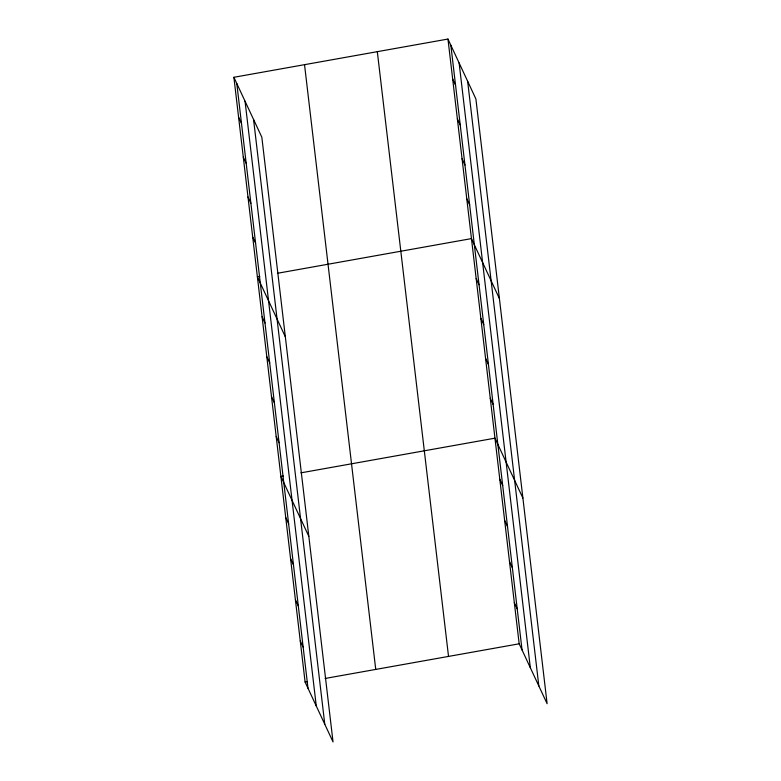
<?xml version="1.0" encoding="UTF-8"?>
<svg xmlns="http://www.w3.org/2000/svg" width="781" height="781" viewBox="0 0 781 781"><rect width="100%" height="100%" fill="white"/><g stroke="black" fill="none" stroke-linecap="round" stroke-linejoin="round"><path stroke-width="1.17" d="M233.89 77.29L261.83 137.202L333.038 741.95L305.098 682.038L233.89 77.29L447.962 39.05L475.902 98.962L547.11 703.71L519.17 643.798L447.962 39.05M259.751 276.435L257.388 276.855L285.329 336.767M277.411 273.282L471.46 238.615L499.401 298.527M283.249 476L280.887 476.42L308.827 536.332M300.91 472.847L494.959 438.18L522.899 498.093M305.098 682.038L307.46 681.618M325.121 678.464L519.17 643.798M452.658 78.959L455.557 85.168M457.363 118.878L460.253 125.087M462.059 158.787L464.959 164.996M466.755 198.706L469.654 204.915M476.156 278.534L479.056 284.743M480.862 318.443L483.751 324.652M485.557 358.352L488.457 364.561M490.253 398.271L493.153 404.48M499.801 479.309L502.691 485.518M504.643 520.429L507.533 526.638M509.485 561.549L512.375 567.758M514.328 602.668L517.217 608.877M238.595 117.199L241.485 123.408M243.291 157.118L246.191 163.327M247.997 197.027L250.886 203.236M252.693 236.946L255.592 243.155M262.094 316.774L264.984 322.983M266.79 356.683L269.689 362.892M271.495 396.592L274.385 402.801M276.191 436.511L279.09 442.72M285.729 517.549L288.628 523.758M290.571 558.669L293.471 564.878M295.413 599.788L298.313 605.997M300.255 640.908L303.155 647.117M467.634 81.244L538.841 685.991M459.121 62.978L530.328 667.726M450.852 45.259L522.059 650.007M377.321 51.673L448.528 656.411M304.531 64.667L375.739 669.415M253.571 119.483L324.779 724.231M245.049 101.218L316.266 705.965M236.789 83.499L307.997 688.246"/></g></svg>
